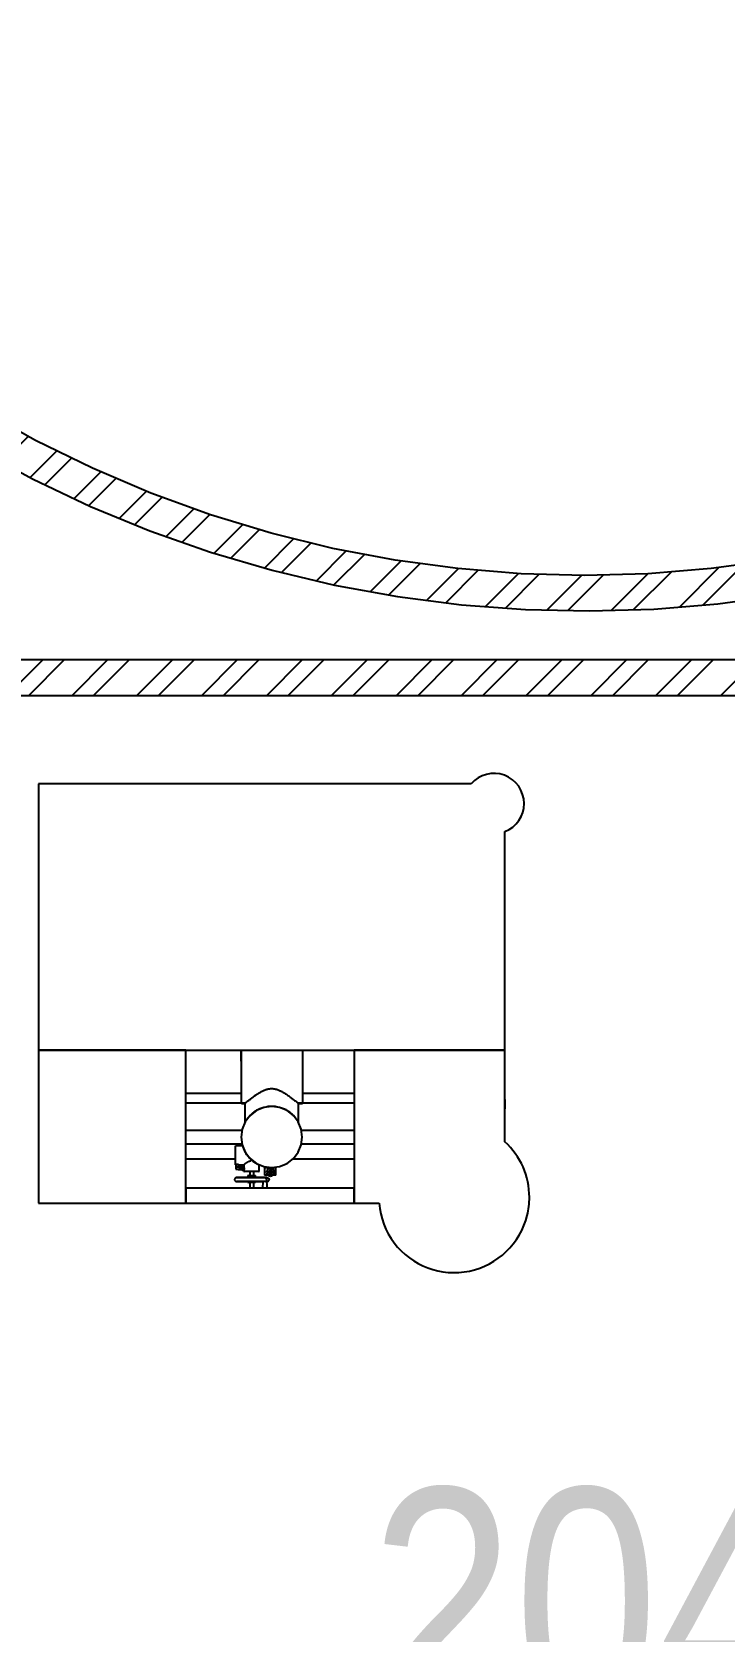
# Model space of a CAD drawing. Extents: x 6433 to 75181, y -2986 to 56414.
# Drawn here: x 34212 to 36511, y 19194 to 24504 of the extents above; entities that cross this region are included whole.
import ezdxf

# ---------------------------------------------------------------- set-up
doc = ezdxf.new("R2010")
doc.units = 0
doc.header["$MEASUREMENT"] = 0
for name, color, linetype in [('A-Furniture', 252, 'CONTINUOUS'), ('A-Hatch__Brick', 2, 'CONTINUOUS'), ('A-Text__Primary Room', 6, 'CONTINUOUS'), ('A-Wall__Brick', 6, 'CONTINUOUS')]:
    doc.layers.add(name, color=color, linetype=linetype)
doc.styles.add('Arial Narrow', font='ARIALN.TTF', dxfattribs={"height": 750})
pattern_1 = [(45, (8381.06, 65736.02), (-107.76307, 107.76307), []), (45, (8452.9, 65736.02), (-107.76307, 107.76307), [])]

msp = doc.modelspace()

# ---------------------------------------------------------------- hatches: boundary and pattern name
at = {"layer": 'A-Furniture'}
h = msp.add_hatch(color=256, dxfattribs=at)
h.paths.add_polyline_path([(35010.5, 20717.7), (35008.7, 20722.2), (35007.3, 20712.2)])
h.paths.add_polyline_path([(35007.3, 20712.2), (35007.3, 20723.2), (34998.7, 20720.9), (35001, 20712.2)])
at = {"layer": 'A-Hatch__Brick'}
h = msp.add_hatch(dxfattribs=at)
h.set_pattern_fill('ANSI32', color=256, scale=16, style=0)
h.set_pattern_definition(pattern_1)
h.paths.add_polyline_path([(39479.2, 24480.3), (39417.2, 24493.9), (39354.6, 24504.1), (39263.9, 24369.3), (39167.7, 24238.5), (39066.3, 24111.7), (38919.6, 23945.7), (38836.9, 23861.5), (38728.8, 23755.2), (38570.9, 23615.7), (38405.7, 23484.9), (38233.8, 23363.1), (38055.5, 23250.7), (37871.6, 23148), (37682.4, 23055.3), (37488.5, 22972.9), (37290.4, 22901), (37088.8, 22839.8), (36884.2, 22789.4), (36677.2, 22750.2), (36468.4, 22722), (36258.4, 22705.1), (36047.8, 22699.4), (35837.1, 22705.1), (35627.1, 22722), (35418.3, 22750.2), (35211.3, 22789.4), (35006.7, 22839.8), (34805.1, 22901), (34607.1, 22972.9), (34413.2, 23055.3), (34224, 23148), (34040, 23250.7), (33861.8, 23363.1), (33689.8, 23484.9), (33513, 23626), (33366.8, 23755.2), (33175.9, 23945.7), (33135.9, 23989.2), (32994.9, 24153.5), (32863.1, 24325.3), (32741, 24504.1), (32678.3, 24493.9), (32616.3, 24480.3), (32729.2, 24309.8), (32850.6, 24145.3), (32980.2, 23987.2), (33117.5, 23835.7), (33262.3, 23691.4), (33414.2, 23554.6), (33572.9, 23425.6), (33737.8, 23304.8), (33967.3, 23156.6), (34026.6, 23121.8), (34214.2, 23020.3), (34406.8, 22928.8), (34603.9, 22847.5), (34805.1, 22776.8), (35009.7, 22716.7), (35217.2, 22667.5), (35427, 22629.3), (35638.6, 22602.2), (35851.2, 22586.2), (36064.4, 22581.5), (36277.6, 22588), (36490.1, 22605.7), (36701.4, 22634.5), (36910.9, 22674.5), (37118, 22725.4), (37322.1, 22787.1), (37522.7, 22859.6), (37719.2, 22942.4), (37911, 23035.5), (38097.7, 23138.6), (38278.7, 23251.3), (38396.7, 23332.2), (38555.6, 23451.3), (38708.4, 23578), (38854.8, 23712), (39016.3, 23877.3), (39127, 24000.7), (39252.2, 24154.7), (39369.7, 24314.7)])
h = msp.add_hatch(dxfattribs=at)
h.set_pattern_fill('ANSI32', color=256, scale=16, style=0)
h.set_pattern_definition(pattern_1)
h.paths.add_polyline_path([(39800.8, 22300.9), (39800.8, 22418.9), (32742.8, 22418.9), (32742.8, 22300.9), (39695.8, 22300.9)])

# ---------------------------------------------------------------- linework, layer by layer
at = {"layer": 'A-Furniture'}
for p, q in [((35671.1, 22007.4), (34233.6, 22007.4)), ((34233.6, 22007.4), (34233.6, 21123.5)), ((35783.4, 21123.5), (35783.4, 21849.1)), ((34233.6, 21123.5), (35783.4, 21123.5)), ((34723, 21123.5), (34233.6, 21123.5)), ((34233.6, 21123.5), (34233.6, 20615.5)), ((34723, 20615.5), (34723, 21123.5)), ((34907.7, 21086.6), (34907.7, 21123.5)), ((34907.7, 21086.6), (34908, 21086.6)), ((34908, 21119.4), (34908, 21124)), ((34908, 21098.4), (34908, 21119.4)), ((34908, 21073.9), (34908, 21098.4)), ((35111.2, 21124), (35111.2, 21119.4)), ((35111.2, 21119.4), (35111.2, 21098.4)), ((35111.2, 21098.4), (35111.2, 21073.9)), ((35783.4, 21123.5), (35282.5, 21123.5)), ((35282.5, 21123.5), (35282.5, 20615.5)), ((35783.4, 20819), (35783.4, 21123.5)), ((34908, 21047.6), (34908, 21073.9)), ((34908, 21021.3), (34908, 21047.6)), ((35111.2, 21073.9), (35111.2, 21047.6)), ((35111.2, 21047.6), (35111.2, 21021.3)), ((34723, 20980), (34908, 20980)), ((34908, 20996.8), (34908, 21021.3)), ((34908, 20975.7), (34908, 20996.8)), ((34908, 20959.6), (34908, 20975.7)), ((35111.2, 21021.3), (35111.2, 20996.8)), ((35111.2, 20996.8), (35111.2, 20975.7)), ((35111.2, 20980), (35282.5, 20980)), ((35111.2, 20975.7), (35111.2, 20959.6)), ((34723, 20948.3), (34922.6, 20948.3)), ((34908, 20949.4), (34908, 20959.6)), ((34908, 20949.4), (34908, 20946)), ((34908, 20946), (34908, 20949.4)), ((34908, 20946), (34919.6, 20946)), ((34919.6, 20946), (34919.6, 20883.5)), ((34957.9, 20922.7), (34936.8, 20906.6)), ((34982.4, 20932.9), (34957.9, 20922.7)), ((35008.7, 20936.3), (34982.4, 20932.9)), ((35035, 20932.9), (35008.7, 20936.3)), ((35059.5, 20922.7), (35035, 20932.9)), ((35080.5, 20906.6), (35059.5, 20922.7)), ((35094.3, 20948.3), (35282.5, 20948.3)), ((35097.3, 20946), (35111.2, 20946)), ((35097.4, 20884.3), (35097.4, 20946)), ((35111.2, 20959.6), (35111.2, 20949.4)), ((35111.2, 20946), (35111.2, 20949.4)), ((35111.2, 20949.4), (35111.2, 20946)), ((35783.4, 20959.4), (35783.4, 20958.9)), ((35783.4, 20958.9), (35783.4, 20949.5)), ((35783.4, 20949.5), (35783.4, 20936.8)), ((35783.4, 20936.8), (35783.4, 20928.2)), ((35783.4, 20928.2), (35783.4, 20928.7)), ((34920.7, 20885.5), (34910.5, 20861)), ((34936.8, 20906.6), (34920.7, 20885.5)), ((35096.7, 20885.5), (35080.5, 20906.6)), ((35106.8, 20861), (35096.7, 20885.5)), ((34909.9, 20856.3), (34723, 20856.3)), ((34910.5, 20861), (34907.1, 20834.7)), ((34907.1, 20834.7), (34910.5, 20808.4)), ((35110.3, 20834.7), (35106.8, 20861)), ((35106.8, 20808.4), (35110.3, 20834.7)), ((35282.5, 20856.3), (35107.4, 20856.3)), ((34723, 20811.9), (34910.1, 20811.9)), ((34888.5, 20761.1), (34723, 20761.1)), ((34911.3, 20805.9), (34888.5, 20805.9)), ((34888.5, 20804.8), (34888.5, 20805.9)), ((34888.5, 20801.6), (34888.5, 20804.8)), ((34888.5, 20796.6), (34888.5, 20801.6)), ((34888.5, 20790), (34888.5, 20796.6)), ((34888.5, 20782.3), (34888.5, 20790)), ((34888.5, 20774.1), (34888.5, 20782.3)), ((34888.5, 20765.9), (34888.5, 20774.1)), ((34888.5, 20758.2), (34888.5, 20765.9)), ((34910.5, 20808.4), (34920.7, 20783.9)), ((34920.7, 20783.9), (34936.8, 20762.9)), ((34936.8, 20762.9), (34957.9, 20746.7)), ((35059.5, 20746.7), (35080.5, 20762.9)), ((35282.5, 20761.1), (35078.2, 20761.1)), ((35080.5, 20762.9), (35096.7, 20783.9)), ((35096.7, 20783.9), (35106.8, 20808.4)), ((35107.3, 20811.9), (35282.5, 20811.9)), ((34888.5, 20751.7), (34888.5, 20758.2)), ((34888.5, 20746.6), (34888.5, 20751.7)), ((34888.5, 20743.4), (34888.5, 20746.6)), ((34888.5, 20743.4), (34888.5, 20742.4)), ((34888.5, 20742.4), (34888.5, 20743.4)), ((34888.5, 20742.4), (34889.2, 20742.4)), ((34896.8, 20743.1), (34889.2, 20743.1)), ((34889.2, 20743), (34899.9, 20743)), ((34889.2, 20743), (34889.2, 20727.6)), ((34889.2, 20727.6), (34897, 20727.6)), ((34912.1, 20734.5), (34893.9, 20734.5)), ((34893.9, 20728.1), (34901.3, 20728.1)), ((34897, 20727.6), (34897, 20726.5)), ((34897, 20726.5), (34916.7, 20726.5)), ((34899.9, 20732.9), (34899.9, 20743)), ((34899.9, 20742.4), (34916, 20742.4)), ((34916.7, 20732.9), (34899.9, 20732.9)), ((34907.6, 20734.5), (34907.1, 20732.9)), ((34908.5, 20735.8), (34907.6, 20734.5)), ((34909.5, 20736.8), (34908.5, 20735.8)), ((34908.5, 20726.8), (34909.5, 20725.8)), ((34910.8, 20737.4), (34909.5, 20736.8)), ((34909.5, 20725.8), (34910.8, 20725.2)), ((34910.4, 20733.7), (34910, 20733.1)), ((34910.9, 20734.1), (34910.4, 20733.7)), ((34912.1, 20737.6), (34910.8, 20737.4)), ((34910.8, 20725.2), (34912.1, 20724.9)), ((34911.5, 20734.4), (34910.9, 20734.1)), ((34912.1, 20734.5), (34911.5, 20734.4)), ((34917.6, 20737.6), (34912.1, 20737.6)), ((34913.5, 20737.4), (34912.1, 20737.6)), ((34912.8, 20734.4), (34912.1, 20734.5)), ((34912.1, 20724.9), (34913.5, 20725.2)), ((34912.1, 20724.9), (34917, 20724.9)), ((34913.4, 20734.1), (34912.8, 20734.4)), ((34913.9, 20733.7), (34913.4, 20734.1)), ((34914.7, 20736.8), (34913.5, 20737.4)), ((34913.5, 20725.2), (34914.7, 20725.8)), ((34914.3, 20733.1), (34913.9, 20733.7)), ((34914.4, 20732.9), (34914.9, 20734.5)), ((34915.8, 20735.8), (34914.7, 20736.8)), ((34914.7, 20725.8), (34915.8, 20726.8)), ((34914.9, 20734.5), (34915.7, 20735.8)), ((34915.7, 20735.8), (34916.8, 20736.8)), ((34916.8, 20725.8), (34915.7, 20726.8)), ((34916.6, 20734.5), (34915.8, 20735.8)), ((34916, 20742.4), (34916, 20732.9)), ((34916, 20726.5), (34916, 20720.4)), ((34916.8, 20720.4), (34916, 20720.4)), ((34916, 20720.4), (34916.8, 20720.4)), ((34917.2, 20732.9), (34916.6, 20734.5)), ((34916.6, 20728.1), (34917.2, 20729.7)), ((34916.7, 20732.9), (34916.7, 20726.5)), ((34919.4, 20720.4), (34916.8, 20720.4)), ((34916.9, 20726.5), (34916.9, 20732.9)), ((34923.4, 20720.4), (34919.4, 20720.4)), ((34928.7, 20720.4), (34923.4, 20720.4)), ((34934.8, 20720.4), (34928.7, 20720.4)), ((34941.4, 20720.4), (34934.8, 20720.4)), ((34936.1, 20720.4), (34936.1, 20707.2)), ((34939.3, 20760.5), (34939.3, 20757.6)), ((34939.3, 20757.6), (34939.3, 20754.9)), ((34947.9, 20720.4), (34941.4, 20720.4)), ((34954.1, 20720.4), (34947.9, 20720.4)), ((34948.8, 20707.2), (34948.8, 20720.4)), ((34959.3, 20720.4), (34954.1, 20720.4)), ((34957.9, 20746.7), (34982.4, 20736.6)), ((34963.4, 20720.4), (34959.3, 20720.4)), ((34965.9, 20720.4), (34963.4, 20720.4)), ((34965.9, 20720.4), (34966.8, 20720.4)), ((34966.8, 20720.4), (34965.9, 20720.4)), ((34966.8, 20720.4), (34966.8, 20742.2)), ((34982.4, 20736.6), (35008.7, 20733.1)), ((34984.2, 20733.2), (35022.3, 20733.2)), ((34984.2, 20733.2), (34984.2, 20707.8)), ((34991.9, 20721), (34991.5, 20717.7)), ((34991.5, 20717.7), (34991.9, 20714.4)), ((34993.2, 20724), (34991.9, 20721)), ((34991.9, 20714.4), (34993.2, 20711.3)), ((34995.2, 20726.7), (34993.2, 20724)), ((34993.2, 20711.3), (34995.2, 20708.7)), ((34997.8, 20728.7), (34995.2, 20726.7)), ((34995.2, 20708.7), (34997.8, 20706.7)), ((35000.9, 20730), (34997.8, 20728.7)), ((34998, 20719.3), (34997.8, 20717.7)), ((34998, 20719.3), (34997.8, 20717.7)), ((34997.8, 20717.7), (34998, 20716)), ((34997.8, 20717.7), (34998, 20716)), ((34998.7, 20720.9), (34998, 20719.3)), ((34998.7, 20720.9), (34998, 20719.3)), ((34998, 20716), (34998.7, 20714.5)), ((34998, 20716), (34998.7, 20714.5)), ((34999.7, 20722.2), (34998.7, 20720.9)), ((34998.7, 20714.5), (34999.7, 20713.2)), ((34998.7, 20714.5), (34999.7, 20713.2)), ((35001, 20723.2), (34999.7, 20722.2)), ((34999.7, 20713.2), (35001, 20712.2)), ((35004.2, 20730.4), (35000.9, 20730)), ((35002.5, 20723.8), (35001, 20723.2)), ((35002.5, 20723.8), (35001, 20723.2)), ((35001, 20712.2), (35002.5, 20711.5)), ((35001, 20712.2), (35002.5, 20711.5)), ((35004.2, 20724), (35002.5, 20723.8)), ((35004.2, 20724), (35002.5, 20723.8)), ((35002.5, 20711.5), (35004.2, 20711.3)), ((35002.5, 20711.5), (35004.2, 20711.3)), ((35007.4, 20730), (35004.2, 20730.4)), ((35005.8, 20723.8), (35004.2, 20724)), ((35005.8, 20723.8), (35004.2, 20724)), ((35004.2, 20711.3), (35005.8, 20711.5)), ((35004.2, 20711.3), (35005.8, 20711.5)), ((35007.3, 20723.2), (35005.8, 20723.8)), ((35007.3, 20723.2), (35005.8, 20723.8)), ((35005.8, 20711.5), (35007.3, 20712.2)), ((35005.8, 20711.5), (35007.3, 20712.2)), ((35008.7, 20722.2), (35007.3, 20723.2)), ((35008.7, 20722.2), (35007.3, 20723.2)), ((35007.3, 20712.2), (35008.7, 20713.2)), ((35010.5, 20728.7), (35007.4, 20730)), ((35008.7, 20733.1), (35035, 20736.6)), ((35009.7, 20720.9), (35008.7, 20722.2)), ((35008.7, 20713.2), (35009.7, 20714.5)), ((35010.3, 20719.3), (35009.7, 20720.9)), ((35009.7, 20714.5), (35010.3, 20716)), ((35010.5, 20717.7), (35010.3, 20719.3)), ((35010.3, 20716), (35010.5, 20717.7)), ((35013.1, 20726.7), (35010.5, 20728.7)), ((35010.5, 20706.7), (35013.1, 20708.7)), ((35015.2, 20724), (35013.1, 20726.7)), ((35013.1, 20708.7), (35015.2, 20711.3)), ((35016.4, 20721), (35015.2, 20724)), ((35015.2, 20711.3), (35016.4, 20714.4)), ((35016.9, 20717.7), (35016.4, 20721)), ((35016.4, 20714.4), (35016.9, 20717.7)), ((35022.3, 20707.8), (35022.3, 20733.2)), ((35035, 20736.6), (35059.5, 20746.7)), ((34773, 20665.4), (34723, 20665.4)), ((34723, 20665.4), (34723, 20615.5)), ((35232.5, 20665.4), (34773, 20665.4)), ((34885.1, 20695), (34884.9, 20693.5)), ((34884.9, 20693.5), (34885.1, 20691.9)), ((34885.7, 20696.4), (34885.1, 20695)), ((34885.1, 20691.9), (34885.7, 20690.4)), ((34886.2, 20697.3), (34885.7, 20696.4)), ((34885.7, 20690.4), (34886.7, 20689.1)), ((34887.2, 20698.3), (34886.2, 20697.3)), ((34886.7, 20689.1), (34887.9, 20688.1)), ((34888.5, 20699.2), (34887.2, 20698.3)), ((34887.9, 20688.1), (34889.4, 20687.4)), ((34890, 20699.7), (34888.5, 20699.2)), ((34889.4, 20687.4), (34891, 20687.1)), ((34891.3, 20699.8), (34890, 20699.7)), ((34891, 20687.1), (34891.3, 20687.1)), ((34891.4, 20699.8), (34891.3, 20699.8)), ((34891.3, 20699.8), (34891.3, 20699.8)), ((34891.3, 20699.8), (34891.3, 20699.8)), ((34891.3, 20699.8), (34891.4, 20699.8)), ((34891.4, 20687.1), (34891.3, 20687.1)), ((34891.3, 20687.1), (34891.3, 20687.1)), ((34891.3, 20687.1), (34891.3, 20687.1)), ((34891.3, 20687.1), (34891.4, 20687.1)), ((34891.6, 20699.8), (34891.4, 20699.8)), ((34891.4, 20699.8), (34891.5, 20699.8)), ((34891.5, 20687.1), (34891.4, 20687.1)), ((34891.4, 20687.1), (34891.5, 20687.1)), ((34891.5, 20699.8), (34891.6, 20699.8)), ((34891.7, 20687.1), (34891.5, 20687.1)), ((34891.5, 20687.1), (34891.7, 20687.1)), ((34891.8, 20699.8), (34891.6, 20699.8)), ((34891.6, 20699.8), (34891.8, 20699.8)), ((34891.9, 20687.1), (34891.7, 20687.1)), ((34891.7, 20687.1), (34891.9, 20687.1)), ((34892, 20699.8), (34891.8, 20699.8)), ((34891.8, 20699.8), (34892.1, 20699.8)), ((34892.2, 20687.1), (34891.9, 20687.1)), ((34891.9, 20687.1), (34892.2, 20687.1)), ((34892.3, 20699.8), (34892, 20699.8)), ((34892.1, 20699.8), (34892.4, 20699.8)), ((34892.5, 20687.1), (34892.2, 20687.1)), ((34892.2, 20687.1), (34892.5, 20687.1)), ((34892.6, 20699.8), (34892.3, 20699.8)), ((34892.4, 20699.8), (34892.7, 20699.8)), ((34892.9, 20687.1), (34892.5, 20687.1)), ((34892.5, 20687.1), (34892.9, 20687.1)), ((34893, 20699.8), (34892.6, 20699.8)), ((34892.7, 20699.8), (34893.1, 20699.8)), ((34893.3, 20687.1), (34892.9, 20687.1)), ((34892.9, 20687.1), (34893.3, 20687.1)), ((34893.5, 20699.8), (34893, 20699.8)), ((34893.1, 20699.8), (34893.6, 20699.8)), ((34893.8, 20687.1), (34893.3, 20687.1)), ((34893.3, 20687.1), (34893.7, 20687.1)), ((34894, 20699.8), (34893.5, 20699.8)), ((34893.6, 20699.8), (34894.1, 20699.8)), ((34893.7, 20687.1), (34894.3, 20687.1)), ((34894.3, 20687.1), (34893.8, 20687.1)), ((34894.5, 20699.8), (34894, 20699.8)), ((34894.1, 20699.8), (34894.6, 20699.8)), ((34894.9, 20687.1), (34894.3, 20687.1)), ((34894.3, 20687.1), (34894.8, 20687.1)), ((34895.1, 20699.8), (34894.5, 20699.8)), ((34894.6, 20699.8), (34895.2, 20699.8)), ((34894.8, 20687.1), (34895.4, 20687.1)), ((34895.5, 20687.1), (34894.9, 20687.1)), ((34895.7, 20699.8), (34895.1, 20699.8)), ((34895.2, 20699.8), (34895.8, 20699.8)), ((34895.4, 20687.1), (34896.1, 20687.1)), ((34896.1, 20687.1), (34895.5, 20687.1)), ((34896.4, 20699.8), (34895.7, 20699.8)), ((34895.8, 20699.8), (34896.5, 20699.8)), ((34896.8, 20687.1), (34896.1, 20687.1)), ((34896.1, 20687.1), (34896.8, 20687.1)), ((34897.1, 20699.8), (34896.4, 20699.8)), ((34896.5, 20699.8), (34897.2, 20699.8)), ((34897.6, 20687.1), (34896.8, 20687.1)), ((34896.8, 20687.1), (34897.5, 20687.1)), ((34897.8, 20699.8), (34897.1, 20699.8)), ((34897.2, 20699.8), (34898, 20699.8)), ((34897.5, 20687.1), (34898.3, 20687.1)), ((34898.3, 20687.1), (34897.6, 20687.1)), ((34898.6, 20699.8), (34897.8, 20699.8)), ((34898, 20699.8), (34898.8, 20699.8)), ((34899.2, 20687.1), (34898.3, 20687.1)), ((34898.3, 20687.1), (34899.1, 20687.1)), ((34899.5, 20699.8), (34898.6, 20699.8)), ((34898.8, 20699.8), (34899.7, 20699.8)), ((34899.1, 20687.1), (34900, 20687.1)), ((34900, 20687.1), (34899.2, 20687.1)), ((34900.4, 20699.8), (34899.5, 20699.8)), ((34899.7, 20699.8), (34900.6, 20699.8)), ((34901, 20687.1), (34900, 20687.1)), ((34900, 20687.1), (34900.9, 20687.1)), ((34901.3, 20699.8), (34900.4, 20699.8)), ((34900.6, 20699.8), (34901.5, 20699.8)), ((34900.9, 20687.1), (34901.8, 20687.1)), ((34901.9, 20687.1), (34901, 20687.1)), ((34902.3, 20699.8), (34901.3, 20699.8)), ((34901.5, 20699.8), (34902.5, 20699.8)), ((34901.8, 20687.1), (34902.8, 20687.1)), ((34902.9, 20687.1), (34901.9, 20687.1)), ((34903.3, 20699.8), (34902.3, 20699.8)), ((34902.5, 20699.8), (34903.5, 20699.8)), ((34902.8, 20687.1), (34903.9, 20687.1)), ((34903.9, 20687.1), (34902.9, 20687.1)), ((34904.3, 20699.8), (34903.3, 20699.8)), ((34903.5, 20699.8), (34904.5, 20699.8)), ((34905, 20687.1), (34903.9, 20687.1)), ((34903.9, 20687.1), (34904.9, 20687.1)), ((34905.4, 20699.8), (34904.3, 20699.8)), ((34904.5, 20699.8), (34905.6, 20699.8)), ((34904.9, 20687.1), (34906, 20687.1)), ((34906.1, 20687.1), (34905, 20687.1)), ((34906.5, 20699.8), (34905.4, 20699.8)), ((34905.6, 20699.8), (34906.8, 20699.8)), ((34906, 20687.1), (34907.2, 20687.1)), ((34907.2, 20687.1), (34906.1, 20687.1)), ((34907.7, 20699.8), (34906.5, 20699.8)), ((34906.8, 20699.8), (34907.9, 20699.8)), ((34908.4, 20687.1), (34907.2, 20687.1)), ((34907.2, 20687.1), (34908.3, 20687.1)), ((34908.8, 20699.8), (34907.7, 20699.8)), ((34907.9, 20699.8), (34909.1, 20699.8)), ((34908.3, 20687.1), (34909.5, 20687.1)), ((34909.6, 20687.1), (34908.4, 20687.1)), ((34910.1, 20699.8), (34908.8, 20699.8)), ((34909.1, 20699.8), (34910.3, 20699.8)), ((34909.5, 20687.1), (34910.8, 20687.1)), ((34910.9, 20687.1), (34909.6, 20687.1)), ((34911.3, 20699.8), (34910.1, 20699.8)), ((34910.3, 20699.8), (34911.6, 20699.8)), ((34910.8, 20687.1), (34912, 20687.1)), ((34912.1, 20687.1), (34910.9, 20687.1)), ((34912.6, 20699.8), (34911.3, 20699.8)), ((34911.6, 20699.8), (34912.9, 20699.8)), ((34912, 20687.1), (34913.3, 20687.1)), ((34913.4, 20687.1), (34912.1, 20687.1)), ((34913.9, 20699.8), (34912.6, 20699.8)), ((34912.9, 20699.8), (34914.2, 20699.8)), ((34913.3, 20687.1), (34914.7, 20687.1)), ((34914.8, 20687.1), (34913.4, 20687.1)), ((34915.2, 20699.8), (34913.9, 20699.8)), ((34914.2, 20699.8), (34915.5, 20699.8)), ((34914.7, 20687.1), (34916, 20687.1)), ((34916.1, 20687.1), (34914.8, 20687.1)), ((34916.6, 20699.8), (34915.2, 20699.8)), ((34915.5, 20699.8), (34916.9, 20699.8)), ((34916, 20687.1), (34917.4, 20687.1)), ((34917.5, 20687.1), (34916.1, 20687.1)), ((34918, 20699.8), (34916.6, 20699.8)), ((34916.9, 20699.8), (34918.3, 20699.8)), ((34917.4, 20687.1), (34918.8, 20687.1)), ((34918.9, 20687.1), (34917.5, 20687.1)), ((34919.4, 20699.8), (34918, 20699.8)), ((34918.3, 20699.8), (34919.7, 20699.8)), ((34918.8, 20687.1), (34920.2, 20687.1)), ((34920.3, 20687.1), (34918.9, 20687.1)), ((34920.8, 20699.8), (34919.4, 20699.8)), ((34919.7, 20699.8), (34921.2, 20699.8)), ((34920.2, 20687.1), (34921.7, 20687.1)), ((34921.8, 20687.1), (34920.3, 20687.1)), ((34922.3, 20699.8), (34920.8, 20699.8)), ((34921.2, 20699.8), (34922.6, 20699.8)), ((34921.7, 20687.1), (34923.1, 20687.1)), ((34923.2, 20687.1), (34921.8, 20687.1)), ((34923.8, 20699.8), (34922.3, 20699.8)), ((34922.6, 20699.8), (34924.1, 20699.8)), ((34923.1, 20687.1), (34924.6, 20687.1)), ((34924.7, 20687.1), (34923.2, 20687.1)), ((34925.3, 20699.8), (34923.8, 20699.8)), ((34924.1, 20699.8), (34925.6, 20699.8)), ((34924.6, 20687.1), (34926.1, 20687.1)), ((34926.2, 20687.1), (34924.7, 20687.1)), ((34926.8, 20699.8), (34925.3, 20699.8)), ((34925.6, 20699.8), (34927.1, 20699.8)), ((34926.1, 20687.1), (34927.7, 20687.1)), ((34927.8, 20687.1), (34926.2, 20687.1)), ((34928.3, 20699.8), (34926.8, 20699.8)), ((34927.1, 20699.8), (34928.7, 20699.8)), ((34927.7, 20687.1), (34929.2, 20687.1)), ((34929.3, 20687.1), (34927.8, 20687.1)), ((34929.8, 20699.8), (34928.3, 20699.8)), ((34928.7, 20699.8), (34930.2, 20699.8)), ((34929.2, 20687.1), (34930.7, 20687.1)), ((34930.8, 20687.1), (34929.3, 20687.1)), ((34929.8, 20707.2), (34929.8, 20698.6)), ((34930.2, 20707.2), (34929.8, 20707.2)), ((34929.8, 20707.2), (34930.2, 20707.2)), ((34929.8, 20687.6), (34929.8, 20683.3)), ((34929.8, 20683.3), (34930.2, 20683.3)), ((34930.2, 20683.3), (34929.8, 20683.3)), ((34930.2, 20707.2), (34931.5, 20707.2)), ((34930.2, 20699.8), (34931.7, 20699.8)), ((34931.5, 20683.3), (34930.2, 20683.3)), ((34932.4, 20687.1), (34930.8, 20687.1)), ((34931.5, 20707.2), (34933.5, 20707.2)), ((34933.5, 20683.3), (34931.5, 20683.3)), ((34931.7, 20699.8), (34933.3, 20699.8)), ((34942.5, 20687.1), (34932.4, 20687.1)), ((34933.3, 20699.8), (34934.9, 20699.8)), ((34933.5, 20707.2), (34936.1, 20707.2)), ((34933.5, 20683.3), (34936.1, 20683.3)), ((34936.1, 20683.3), (34933.5, 20683.3)), ((34934.9, 20699.8), (34936.5, 20699.8)), ((34936.1, 20707.2), (34939.2, 20707.2)), ((34936.1, 20688.4), (34936.1, 20665.4)), ((34939.2, 20683.3), (34936.1, 20683.3)), ((34936.5, 20699.8), (34938.1, 20699.8)), ((34938.1, 20699.8), (34939.6, 20699.8)), ((34939.2, 20707.2), (34942.5, 20707.2)), ((34942.5, 20683.3), (34939.2, 20683.3)), ((34939.6, 20699.8), (34941.2, 20699.8)), ((34941.2, 20699.8), (34942.5, 20699.8)), ((34942.5, 20707.2), (34945.8, 20707.2)), ((34942.5, 20699.8), (34944.1, 20699.8)), ((34943.7, 20687.1), (34942.5, 20687.1)), ((34945.8, 20683.3), (34942.5, 20683.3)), ((34945.3, 20687.1), (34943.7, 20687.1)), ((34944.1, 20699.8), (34945.7, 20699.8)), ((34946.9, 20687.1), (34945.3, 20687.1)), ((34945.7, 20699.8), (34947.2, 20699.8)), ((34945.8, 20707.2), (34948.8, 20707.2)), ((34948.8, 20683.3), (34945.8, 20683.3)), ((34948.5, 20687.1), (34946.9, 20687.1)), ((34947.2, 20699.8), (34948.8, 20699.8)), ((34950.1, 20687.1), (34948.5, 20687.1)), ((34948.8, 20707.2), (34951.5, 20707.2)), ((34948.8, 20699.8), (34950.4, 20699.8)), ((34948.8, 20665.4), (34948.8, 20688.6)), ((34948.8, 20687.1), (34950.4, 20687.1)), ((34948.8, 20683.3), (34951.5, 20683.3)), ((34951.5, 20683.3), (34948.8, 20683.3)), ((34951.6, 20687.1), (34950.1, 20687.1)), ((34950.4, 20699.8), (34952, 20699.8)), ((34951.5, 20707.2), (34953.5, 20707.2)), ((34953.5, 20683.3), (34951.5, 20683.3)), ((34953.2, 20687.1), (34951.6, 20687.1)), ((34952, 20699.8), (34953.6, 20699.8)), ((34954.7, 20687.1), (34953.2, 20687.1)), ((34953.5, 20707.2), (34954.7, 20707.2)), ((34954.7, 20683.3), (34953.5, 20683.3)), ((34953.6, 20699.8), (34955.1, 20699.8)), ((34955.2, 20707.2), (34954.7, 20707.2)), ((34954.7, 20707.2), (34955.2, 20707.2)), ((34956.3, 20699.8), (34954.7, 20699.8)), ((34956.3, 20687.1), (34954.7, 20687.1)), ((34954.7, 20683.3), (34955.2, 20683.3)), ((34955.2, 20683.3), (34954.7, 20683.3)), ((34955.1, 20699.8), (34956.6, 20699.8)), ((34955.1, 20687.1), (34956.6, 20687.1)), ((34955.2, 20699), (34955.2, 20707.2)), ((34955.2, 20683.3), (34955.2, 20688.5)), ((34957.8, 20699.8), (34956.3, 20699.8)), ((34957.8, 20687.1), (34956.3, 20687.1)), ((34956.6, 20699.8), (34958.2, 20699.8)), ((34956.6, 20687.1), (34958.2, 20687.1)), ((34959.3, 20699.8), (34957.8, 20699.8)), ((34959.3, 20687.1), (34957.8, 20687.1)), ((34958.2, 20699.8), (34959.7, 20699.8)), ((34958.2, 20687.1), (34959.7, 20687.1)), ((34960.8, 20699.8), (34959.3, 20699.8)), ((34960.8, 20687.1), (34959.3, 20687.1)), ((34959.7, 20699.8), (34961.2, 20699.8)), ((34959.7, 20687.1), (34961.2, 20687.1)), ((34962.3, 20699.8), (34960.8, 20699.8)), ((34962.3, 20687.1), (34960.8, 20687.1)), ((34961.2, 20699.8), (34962.6, 20699.8)), ((34961.2, 20687.1), (34962.6, 20687.1)), ((34963.8, 20699.8), (34962.3, 20699.8)), ((34963.8, 20687.1), (34962.3, 20687.1)), ((34962.6, 20699.8), (34964.1, 20699.8)), ((34962.6, 20687.1), (34964.1, 20687.1)), ((34965.2, 20699.8), (34963.8, 20699.8)), ((34965.2, 20687.1), (34963.8, 20687.1)), ((34964.1, 20699.8), (34965.5, 20699.8)), ((34964.1, 20687.1), (34965.5, 20687.1)), ((34966.6, 20699.8), (34965.2, 20699.8)), ((34966.6, 20687.1), (34965.2, 20687.1)), ((34965.5, 20699.8), (34967, 20699.8)), ((34965.5, 20687.1), (34967, 20687.1)), ((34968, 20699.8), (34966.6, 20699.8)), ((34968, 20687.1), (34966.6, 20687.1)), ((34967, 20699.8), (34968.3, 20699.8)), ((34967, 20687.1), (34968.3, 20687.1)), ((34969.4, 20699.8), (34968, 20699.8)), ((34969.4, 20687.1), (34968, 20687.1)), ((34968.3, 20699.8), (34969.7, 20699.8)), ((34968.3, 20687.1), (34969.7, 20687.1)), ((34970.7, 20699.8), (34969.4, 20699.8)), ((34970.7, 20687.1), (34969.4, 20687.1)), ((34969.7, 20699.8), (34971, 20699.8)), ((34969.7, 20687.1), (34971, 20687.1)), ((34972.1, 20699.8), (34970.7, 20699.8)), ((34972.1, 20687.1), (34970.7, 20687.1)), ((34971, 20699.8), (34972.4, 20699.8)), ((34971, 20687.1), (34972.4, 20687.1)), ((34973.3, 20699.8), (34972.1, 20699.8)), ((34973.3, 20687.1), (34972.1, 20687.1)), ((34972.4, 20699.8), (34973.6, 20699.8)), ((34972.4, 20687.1), (34973.6, 20687.1)), ((34974.6, 20699.8), (34973.3, 20699.8)), ((34974.6, 20687.1), (34973.3, 20687.1)), ((34973.6, 20699.8), (34974.9, 20699.8)), ((34973.6, 20687.1), (34974.9, 20687.1)), ((34975.8, 20699.8), (34974.6, 20699.8)), ((34975.8, 20687.1), (34974.6, 20687.1)), ((34974.9, 20699.8), (34976.1, 20699.8)), ((34974.9, 20687.1), (34976.1, 20687.1)), ((34977, 20699.8), (34975.8, 20699.8)), ((34977, 20687.1), (34975.8, 20687.1)), ((34976.1, 20699.8), (34977.3, 20699.8)), ((34976.1, 20687.1), (34977.3, 20687.1)), ((34978.2, 20699.8), (34977, 20699.8)), ((34978.2, 20687.1), (34977, 20687.1)), ((34977.3, 20699.8), (34978.4, 20699.8)), ((34977.3, 20687.1), (34978.4, 20687.1)), ((34979.3, 20699.8), (34978.2, 20699.8)), ((34979.3, 20687.1), (34978.2, 20687.1)), ((34978.4, 20699.8), (34979.6, 20699.8)), ((34978.4, 20687.1), (34979.6, 20687.1)), ((34980.4, 20699.8), (34979.3, 20699.8)), ((34979.3, 20665.4), (34979.8, 20687.5)), ((34980.4, 20687.1), (34979.3, 20687.1)), ((34979.6, 20699.8), (34980.6, 20699.8)), ((34979.6, 20687.1), (34980.6, 20687.1)), ((34981.4, 20699.8), (34980.4, 20699.8)), ((34981.4, 20687.1), (34980.4, 20687.1)), ((34980.6, 20699.8), (34981.7, 20699.8)), ((34982.5, 20699.8), (34981.4, 20699.8)), ((34982.5, 20687.1), (34981.4, 20687.1)), ((34981.7, 20699.8), (34982.7, 20699.8)), ((34983.4, 20699.8), (34982.5, 20699.8)), ((34983.4, 20687.1), (34982.5, 20687.1)), ((34982.7, 20699.8), (34983.7, 20699.8)), ((34984.4, 20699.8), (34983.4, 20699.8)), ((34984.4, 20687.1), (34983.4, 20687.1)), ((34983.7, 20699.8), (34984.6, 20699.8)), ((35022.3, 20707.8), (34984.2, 20707.8)), ((34985.3, 20699.8), (34984.4, 20699.8)), ((34985.3, 20687.1), (34984.4, 20687.1)), ((34984.6, 20699.8), (34985.5, 20699.8)), ((34986.1, 20699.8), (34985.3, 20699.8)), ((34986.1, 20687.1), (34985.3, 20687.1)), ((34985.5, 20699.8), (34986.3, 20699.8)), ((34986.9, 20699.8), (34986.1, 20699.8)), ((34986.9, 20687.1), (34986.1, 20687.1)), ((34986.3, 20699.8), (34987.1, 20699.8)), ((34986.4, 20697.9), (34991.9, 20697.9)), ((34987.7, 20699.8), (34986.9, 20699.8)), ((34987.7, 20687.1), (34986.9, 20687.1)), ((34987.1, 20699.8), (34987.9, 20699.8)), ((34988.4, 20699.8), (34987.7, 20699.8)), ((34988.4, 20687.1), (34987.7, 20687.1)), ((34987.9, 20699.8), (34988.6, 20699.8)), ((34989.1, 20699.8), (34988.4, 20699.8)), ((34989.1, 20687.1), (34988.4, 20687.1)), ((34988.6, 20699.8), (34989.3, 20699.8)), ((34989.7, 20699.8), (34989.1, 20699.8)), ((34989.7, 20687.1), (34989.1, 20687.1)), ((34989.3, 20699.8), (34989.9, 20699.8)), ((34990.3, 20699.8), (34989.7, 20699.8)), ((34990.3, 20687.1), (34989.7, 20687.1)), ((34989.9, 20699.8), (34990.5, 20699.8)), ((34990.9, 20699.8), (34990.3, 20699.8)), ((34990.9, 20687.1), (34990.3, 20687.1)), ((34990.5, 20699.8), (34991, 20699.8)), ((34991.4, 20699.8), (34990.9, 20699.8)), ((34991.4, 20687.1), (34990.9, 20687.1)), ((34991, 20699.8), (34991.5, 20699.8)), ((34991.8, 20699.8), (34991.4, 20699.8)), ((34991.8, 20687.1), (34991.4, 20687.1)), ((34991.5, 20699.8), (34991.9, 20699.8)), ((34991.5, 20687.1), (34991.9, 20687.1)), ((34992.2, 20699.8), (34991.8, 20699.8)), ((34992.2, 20687.1), (34991.8, 20687.1)), ((34991.9, 20699.8), (34992.3, 20699.8)), ((34991.9, 20687.1), (34992.3, 20687.1)), ((34992.6, 20699.8), (34992.2, 20699.8)), ((34992.6, 20687.1), (34992.2, 20687.1)), ((34992.3, 20699.8), (34992.6, 20699.8)), ((34992.3, 20687.1), (34992.6, 20687.1)), ((34992.6, 20699.8), (34992.9, 20699.8)), ((34992.9, 20699.8), (34992.6, 20699.8)), ((34992.6, 20687.1), (34992.9, 20687.1)), ((34992.9, 20687.1), (34992.6, 20687.1)), ((34993.4, 20665.4), (34992.7, 20697.9)), ((34992.9, 20699.8), (34993.2, 20699.8)), ((34993.1, 20699.8), (34992.9, 20699.8)), ((34992.9, 20687.1), (34993.2, 20687.1)), ((34993.1, 20687.1), (34992.9, 20687.1)), ((34993.3, 20699.8), (34993.1, 20699.8)), ((34993.3, 20687.1), (34993.1, 20687.1)), ((34993.2, 20699.8), (34993.4, 20699.8)), ((34993.2, 20687.1), (34993.4, 20687.1)), ((34993.5, 20699.8), (34993.3, 20699.8)), ((34993.5, 20687.1), (34993.3, 20687.1)), ((34993.4, 20699.8), (34993.5, 20699.8)), ((34993.4, 20687.1), (34993.5, 20687.1)), ((34993.5, 20699.8), (34993.6, 20699.8)), ((34993.6, 20699.8), (34993.5, 20699.8)), ((34993.5, 20687.1), (34993.6, 20687.1)), ((34993.6, 20687.1), (34993.5, 20687.1)), ((34993.6, 20699.8), (34993.6, 20699.8)), ((34993.6, 20699.8), (34993.6, 20699.8)), ((34993.6, 20699.8), (34993.6, 20699.8)), ((34993.6, 20699.8), (34994.9, 20699.7)), ((34993.6, 20687.1), (34994.9, 20687.3)), ((34993.6, 20687.1), (34993.6, 20687.1)), ((34993.6, 20687.1), (34993.6, 20687.1)), ((34993.6, 20687.1), (34993.6, 20687.1)), ((34994.9, 20699.7), (34996.4, 20699.2)), ((34994.9, 20687.3), (34996.4, 20687.8)), ((34996.4, 20699.2), (34997.8, 20698.3)), ((34996.4, 20687.8), (34997.8, 20688.7)), ((34997.8, 20706.7), (35000.9, 20705.4)), ((34997.8, 20698.3), (34998.7, 20697.3)), ((34997.8, 20688.7), (34998.7, 20689.7)), ((34998.7, 20697.3), (34999.3, 20696.4)), ((34998.7, 20689.7), (34999.3, 20690.5)), ((34999.3, 20696.4), (34999.8, 20695)), ((34999.3, 20690.5), (34999.8, 20692)), ((34999.8, 20695), (35000, 20693.5)), ((34999.8, 20692), (35000, 20693.5)), ((35000.9, 20705.4), (35004.2, 20705)), ((35004.2, 20705), (35007.4, 20705.4)), ((35007.4, 20705.4), (35010.5, 20706.7)), ((35282.5, 20665.4), (35232.5, 20665.4)), ((35282.5, 20615.5), (35282.5, 20665.4)), ((34233.6, 20615.5), (34723, 20615.5)), ((34723, 20615.5), (34773, 20615.5)), ((34773, 20615.5), (35232.5, 20615.5)), ((35232.5, 20615.5), (35282.5, 20615.5)), ((35282.5, 20615.5), (35365.3, 20615.5))]:
    msp.add_line(p, q, dxfattribs=at)
for centre, radius, start, end in [((35746.9, 21942.2), 100, 0, 139.321), ((35746.9, 21942.2), 100, 291.3653, 0), ((35614.6, 20634.5), 250, 0, 47.5502), ((35614.6, 20634.5), 250, 184.369, 217.2378), ((35614.6, 20634.5), 250, 346.119, 0), ((35614.6, 20634.5), 250, 217.2378, 346.119)]:
    msp.add_arc(centre, radius, start, end, dxfattribs=at)
for points, knots in [([(34919.6, 20946), (34919.7, 20946), (34920.7, 20946.7), (34924.5, 20949.8), (34930.4, 20954.6), (34940.5, 20962.7), (34951.5, 20971.1), (34961.4, 20977.8), (34965.2, 20980.2), (34968.1, 20982), (34971, 20983.7), (34974, 20985.4), (34977.1, 20987.1), (34979.8, 20988.4), (34981.9, 20989.3), (34984.1, 20990.3), (34986.9, 20991.4), (34990.3, 20992.7), (34993.8, 20993.7), (34997.4, 20994.4), (35002.2, 20995.2), (35005.9, 20995.5), (35008.5, 20995.6)], [0, 0, 0, 0, 0.1, 0.2, 0.3, 0.4, 0.6, 0.65, 0.675, 0.7, 0.725, 0.75, 0.775, 0.8, 0.8125, 0.825, 0.85, 0.875, 0.9, 0.925, 0.95, 1, 1, 1, 1]), ([(35008.5, 20995.6), (35011, 20995.5), (35014.7, 20995.2), (35019.5, 20994.4), (35023.1, 20993.7), (35026.6, 20992.7), (35030, 20991.4), (35033.4, 20990.1), (35036.6, 20988.6), (35039.8, 20987.1), (35042.9, 20985.4), (35045.9, 20983.7), (35048.9, 20982), (35051.7, 20980.2), (35055.5, 20977.8), (35061.8, 20973.6), (35070.1, 20967.5), (35079, 20960.6), (35086.5, 20954.6), (35092.4, 20949.8), (35096.3, 20946.7), (35097.2, 20946), (35097.3, 20946)], [0, 0, 0, 0, 0.05, 0.075, 0.1, 0.125, 0.15, 0.175, 0.2, 0.225, 0.25, 0.275, 0.3, 0.325, 0.35, 0.4, 0.5, 0.6, 0.7, 0.8, 0.9, 1, 1, 1, 1]), ([(34958.4, 20923), (34957.1, 20922.3), (34948.5, 20917.1), (34939.8, 20909.8), (34933.2, 20902.8), (34931, 20900.2), (34929.4, 20898.3), (34928, 20896.5), (34926.6, 20894.6), (34925.4, 20892.9), (34924.4, 20891.5), (34923.7, 20890.4), (34923, 20889.4), (34922.3, 20888.2), (34921.4, 20886.8), (34921, 20886.1), (34920.8, 20885.7)], [0.1826087, 0.1826087, 0.1826087, 0.1826087, 0.2, 0.3, 0.325, 0.3375, 0.35, 0.3625, 0.375, 0.3875, 0.4, 0.40625, 0.4125, 0.425, 0.4375, 0.45, 0.45, 0.45, 0.45]), ([(34979.2, 20931.9), (34974.6, 20930.6), (34967.7, 20927.9), (34961.5, 20924.7), (34959.2, 20923.5)], [0.1, 0.1, 0.1, 0.1, 0.15, 0.17899437, 0.17899437, 0.17899437, 0.17899437]), ([(35008.5, 20936.3), (35003.4, 20936.3), (34995.2, 20935.7), (34987.3, 20934.1), (34984.3, 20933.3)], [0, 0, 0, 0, 0.05, 0.08179134, 0.08179134, 0.08179134, 0.08179134]), ([(35033.2, 20933.3), (35030.1, 20934.1), (35022, 20935.7), (35013.7, 20936.3), (35008.7, 20936.3)], [0.91688746, 0.91688746, 0.91688746, 0.91688746, 0.95, 1, 1, 1, 1]), ([(35056.1, 20924.6), (35054.4, 20925.5), (35048.7, 20928.3), (35042.4, 20930.7), (35037.9, 20932)], [0.82805207, 0.82805207, 0.82805207, 0.82805207, 0.85, 0.9, 0.9, 0.9, 0.9]), ([(35096.1, 20886.4), (35095.9, 20886.8), (35095.5, 20887.5), (35094.7, 20888.8), (35093.7, 20890.3), (35092.9, 20891.6), (35092.1, 20892.6), (35091.4, 20893.7), (35090.3, 20895.2), (35089, 20897), (35087.5, 20898.8), (35086, 20900.7), (35083.8, 20903.2), (35080.8, 20906.4), (35076.8, 20910.2), (35070.9, 20915.2), (35065.2, 20919.3), (35060.7, 20922), (35059.8, 20922.5)], [0.55, 0.55, 0.55, 0.55, 0.5625, 0.575, 0.5875, 0.6, 0.60625, 0.6125, 0.625, 0.6375, 0.65, 0.6625, 0.675, 0.7, 0.725, 0.75, 0.8, 0.8120052, 0.8120052, 0.8120052, 0.8120052]), ([(34911.4, 20805.3), (34911.4, 20805.5), (34911.3, 20805.8), (34911.3, 20805.9), (34911.4, 20805.5), (34911.6, 20804.7), (34912, 20803.4), (34912.5, 20801.8), (34913.2, 20799.9), (34914.1, 20797.6), (34915.1, 20795), (34916.3, 20792.3), (34917.7, 20789.4), (34919.9, 20785.3), (34922.8, 20780.2), (34925.6, 20776.1), (34927.1, 20774.1)], [0.4444444, 0.4444444, 0.4444444, 0.4444444, 0.4791667, 0.5138889, 0.5486111, 0.5833333, 0.6180556, 0.6527778, 0.6875, 0.7222222, 0.7569444, 0.7916667, 0.8263889, 0.8611111, 0.9305556, 1, 1, 1, 1]), ([(34927.1, 20774.1), (34929, 20771.6), (34932, 20767.9), (34935.2, 20764.6), (34936.3, 20763.4)], [0, 0, 0, 0, 0.5, 0.7668367, 0.7668367, 0.7668367, 0.7668367]), ([(34939.3, 20754.9), (34937.8, 20754.6), (34935.7, 20754.1), (34933.3, 20753.3), (34932, 20752.8), (34931, 20752.4), (34930.1, 20752), (34928.9, 20751.4), (34927.5, 20750.6), (34926.1, 20749.7), (34925.2, 20749.1), (34924.7, 20748.8), (34924.3, 20748.6), (34924, 20748.3), (34923.5, 20748), (34922.7, 20747.4), (34921.6, 20746.6), (34920.5, 20745.9), (34919.8, 20745.3), (34919.3, 20744.9), (34918.8, 20744.6), (34918.1, 20744.1), (34917.5, 20743.5), (34916.8, 20743), (34916.2, 20742.5), (34916, 20742.4), (34916, 20742.4)], [0, 0, 0, 0, 0.0555556, 0.0833333, 0.0972222, 0.1111111, 0.125, 0.1388889, 0.1666667, 0.1944444, 0.2083333, 0.2152778, 0.2222222, 0.2291667, 0.2361111, 0.25, 0.2777778, 0.3055556, 0.3194444, 0.3333333, 0.3472222, 0.3611111, 0.3888889, 0.4166667, 0.4444444, 0.5, 0.5, 0.5, 0.5]), ([(34941.4, 20758.6), (34942.6, 20757.5), (34945.2, 20755.4), (34948.3, 20753), (34950.9, 20751.2), (34952.8, 20749.9), (34954.7, 20748.6), (34956.5, 20747.5), (34958.2, 20746.5), (34959.8, 20745.6), (34961.4, 20744.8), (34962.7, 20744.1), (34963.9, 20743.5), (34964.9, 20743), (34965.8, 20742.6), (34966.4, 20742.3), (34966.7, 20742.2), (34966.8, 20742.2), (34966.5, 20742.3), (34966.3, 20742.4), (34966.3, 20742.4)], [0, 0, 0, 0, 0.0555556, 0.1111111, 0.1388889, 0.1666667, 0.1944444, 0.2222222, 0.25, 0.2777778, 0.3055556, 0.3333333, 0.3611111, 0.3888889, 0.4166667, 0.4444444, 0.4791667, 0.5138889, 0.5486111, 0.5555556, 0.5555556, 0.5555556, 0.5555556])]:
    msp.add_open_spline(points, degree=3, knots=knots, dxfattribs=at)
for points in [[(34924.2, 20950.4), (34922.6, 20949), (34921.4, 20947.9), (34920.6, 20947.1)], [(35096.3, 20947.1), (35095.6, 20947.8), (35094.5, 20948.8), (35093.1, 20950.1)], [(34916, 20742.4), (34916, 20742.4), (34916, 20742.4), (34916.2, 20742.6), (34916.4, 20742.7)], [(34941.4, 20758.6), (34941, 20758.9), (34940.3, 20759.5), (34939.6, 20760.2), (34939.3, 20760.5)], [(34939.3, 20760.5), (34939.6, 20760.2), (34940.3, 20759.5), (34941, 20758.9), (34941.4, 20758.6)]]:
    msp.add_open_spline(points, degree=3, dxfattribs=at)
at = {"layer": 'A-Wall__Brick'}
for p, q in [((38278.7, 22418.9), (34026.6, 22418.9)), ((33100.8, 22300.9), (39324.8, 22300.9))]:
    msp.add_line(p, q, dxfattribs=at)
at = {"layer": 'A-Wall__Brick', "flags": 128}
for points in [[(34026.6, 23121.8), (34214.2, 23020.3), (34406.8, 22928.8), (34603.9, 22847.5), (34805.1, 22776.8), (35009.7, 22716.7), (35217.2, 22667.5), (35427, 22629.3), (35638.6, 22602.2), (35851.2, 22586.2), (36064.4, 22581.5), (36277.6, 22588), (36490.1, 22605.7), (36701.4, 22634.5), (36910.9, 22674.5), (37118, 22725.4), (37322.1, 22787.1), (37522.7, 22859.6), (37719.2, 22942.4), (37911, 23035.5), (38097.7, 23138.6), (38278.7, 23251.3)], [(36677.2, 22750.2), (36468.4, 22722), (36258.4, 22705.1), (36047.8, 22699.4), (35837.1, 22705.1), (35627.1, 22722), (35418.3, 22750.2), (35211.3, 22789.4), (35006.7, 22839.8), (34805.1, 22901), (34607.1, 22972.9), (34413.2, 23055.3), (34224, 23148), (34040, 23250.7)]]:
    msp.add_lwpolyline(points, dxfattribs=at)

# ---------------------------------------------------------------- texts
at = {"layer": 'A-Text__Primary Room', "insert": (36053.3, 19668.5), "char_height": 750, "width": 4376.069, "attachment_point": 2, "style": 'Arial Narrow'}
msp.add_mtext('204 \\P{\\H0.4x;MAKERS WORKSHOP}', dxfattribs=at)

doc.saveas('drawing.dxf')
